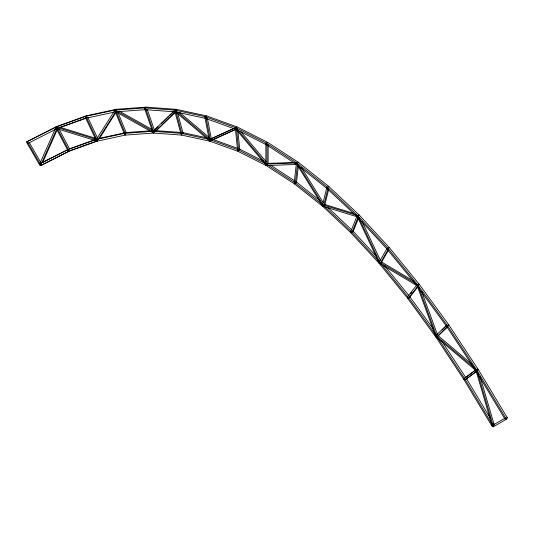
<?xml version="1.0" encoding="UTF-8"?>
<svg xmlns="http://www.w3.org/2000/svg" width="534" height="534" viewBox="0 0 534 534"><rect width="100%" height="100%" fill="white"/><g stroke="black" fill="none" stroke-linecap="round" stroke-linejoin="round"><path stroke-width="0.8" d="M417.508 284.675L417.495 285.97L379.601 263.449L379.621 262.154L417.508 284.675L418.643 284.021M266.366 164.098L266.279 165.613L294.574 183.99L294.655 182.474L266.366 164.098L267.721 163.311M296.904 163.024L296.817 164.539L266.279 144.707L266.366 143.185L296.904 163.024L298.259 162.236L267.721 142.404L266.279 143.139L235.741 127.713L235.821 129.321L266.366 144.754L266.279 143.139M296.423 182.922L298.292 166.708M296.984 163.084L296.737 164.479L327.175 188.642L327.422 187.247L328.784 186.459L298.346 162.296L296.984 163.084L327.422 187.247M476.542 369.782L476.288 370.903L436.071 336.874L436.325 335.752L476.542 369.782L477.676 369.127M324.705 205.45L328.697 189.316M327.502 187.314L327.095 188.575L357.359 216.964L357.767 215.703L359.122 214.915L328.864 186.526L327.502 187.314L357.767 215.703M351.846 232.711L358.207 216.804L357.146 215.729L350.785 231.636L351.846 232.711L352.981 232.056L358.427 218.419M57.058 126.678L55.93 127.332L39.556 164.245L40.604 165.34L41.739 164.686M40.604 165.34L56.978 128.427L55.93 127.332M42.74 162.429L57.438 129.281M389.226 247.496L359.188 214.988L357.833 215.769L357.286 216.897L387.324 249.405L387.871 248.283L389.286 247.569L419.077 284.115L417.054 285.884L387.263 249.331L387.931 248.35L417.721 284.896M381.249 262.735L388.538 250.112M99.191 138.833L116.105 112.233M410.579 293.673L411.587 292.392M409.518 297.485L418.102 286.578M507.3 417.742L505.01 419.137L475.841 370.709L478.124 369.321L448.734 324.779L419.13 284.181L417.775 284.969L417.001 285.817L446.564 326.347L475.874 370.77L478.09 369.261L507.3 417.742L506.372 418.349M447.332 325.5L446.564 326.347L448.734 324.779L447.332 325.5L417.775 284.969M154.533 130.243L158.084 126.798M161.642 123.361L168.757 116.485M169.945 115.337L173.503 111.9M156.028 130.97L175.593 112.06M442.025 330.052L446.024 326.201M437.78 336.313L447.505 326.962M465.201 377.865L475.794 369.995M466.048 379.213L476.648 371.35M26.7 141.837L55.876 127.105L56.804 128.787L27.628 143.519L26.7 141.837L57.231 126.318L86.621 115.711M55.91 127.085L85.266 116.499L114.87 110.084L115.638 111.82L86.074 118.221L56.764 128.801L55.91 127.085L57.271 126.304M56.324 127.165L96.541 139.581L96.801 140.996L56.577 128.587L56.324 127.165L57.458 126.518M85.266 116.499L86.121 118.208L85.306 116.485L86.668 115.698L116.225 109.303M114.923 110.077L144.714 107.935L145.382 109.684L115.584 111.833L114.923 110.077L116.278 109.296L146.069 107.147L176.167 109.316L174.812 110.104L144.774 107.935L145.321 109.684L175.352 111.853L174.812 110.104M40.43 165.7L68.726 151.402L67.798 149.72L68.692 151.416L96.988 141.21L96.127 139.501L67.838 149.707L39.503 164.018L40.43 165.7L69.34 150.995M144.714 107.935L146.069 107.147L144.774 107.935M124.515 133.353L125.183 135.102L153.478 133.059L152.871 131.311L181.166 133.353L181.714 135.102L153.418 133.059L152.811 131.311L124.515 133.353L125.236 135.095L96.941 141.223L96.173 139.487L124.469 133.36L125.877 132.565L150.007 130.823M174.878 110.111L205.136 116.666L205.543 118.401L205.216 116.692L235.654 127.673L235.908 129.362L205.47 118.374L175.286 111.846L174.878 110.111L176.233 109.33L206.498 115.885M205.136 116.666L206.578 115.905L237.016 126.892M235.654 127.673L237.096 126.925L267.634 142.358M266.279 164.051L266.366 165.66L238.071 151.369L237.984 149.754L266.279 164.051L267.634 163.264M418.002 285.303L436.699 336.293L435.697 336.333L417.001 285.35L419.13 284.649M476.942 370.396L493.309 426.212L492.261 426.105L475.894 370.289L476.942 370.396L478.07 369.748M507.12 418.803L493.189 426.853L492.388 425.464L505.191 418.075L505.992 419.457M42.353 162.483L67.664 149.694M211.344 138.593L233.672 128.447M212.846 139.661L235.174 129.515M60.442 127.179L85.16 118.261M69.193 148.926L94.431 139.815M70.047 150.635L97.582 140.702M99.15 138.353L124.208 132.926M267.3 163.404L293.713 162.476M155.06 130.583L180.859 132.445M182.595 132.579L206.845 137.825M324.025 204.262L353.949 213.453M59.821 127.246L96.093 138.44M210.963 138.727L237.73 148.385M239.345 148.973L263.169 161.008M119.349 111.179L152.237 129.608M381.463 261.927L414.351 281.471M270.484 165.106L294.635 180.792M296.096 181.747L319.893 200.637M438.087 335.626L472.023 364.342M179.604 112.367L209.215 137.472M328.083 207.666L351.559 229.693M357.833 215.769L387.871 248.283M352.834 230.895L376.036 256.013M241.041 131.838L266.226 161.802M384.333 265.451L408.957 295.662M409.531 296.37L433.434 329.151M447.379 325.56L476.728 370.049M441.525 340.765L465.708 377.418M301.523 167.683L323.23 202.613M476.769 370.102L505.945 418.529M466.629 378.88L490.639 418.729M493.636 423.716L494.497 425.137M29.223 142.445L40.791 162.476M59.161 129.228L69.547 148.933M362.092 221.49L380.488 260.519M87.743 117.246L97.555 138.019M117.907 112.42L126.264 132.686M421.68 291.604L437.546 334.865M147.337 109.65L154.626 130.69M480.179 376.924L494.21 424.764M177.735 113.542L183.215 133.587M207.452 118.601L211.371 138.98M237.837 130.49L239.833 150.087M268.135 145.161L268.135 163.658M296.41 163.311L294.167 182.762L295.289 183.569L297.538 164.118L296.41 163.311M294.741 182.535L294.488 183.93L322.783 206.391L323.037 204.996L294.741 182.535M175.326 110.351L175.065 111.472L209.715 140.849L209.975 139.728L175.326 110.351M326.861 187.401L322.476 205.156L323.571 206.104L327.963 188.355L326.861 187.401M323.11 205.063L322.71 206.324L350.998 232.871L351.405 231.609L323.11 205.063M351.472 231.676L350.931 232.797L379.227 263.429L379.767 262.307L351.472 231.676M387.203 248.197L379.107 262.221L380.115 263.389L388.218 249.365L387.203 248.197M236.161 128.026L235.627 128.874L266.166 165.213L266.7 164.365L236.161 128.026M114.87 110.291L96.173 139.694L97.168 140.883L115.865 111.486L114.87 110.291M379.828 262.374L379.167 263.362L407.455 298.072L435.697 336.8L436.472 335.953L408.176 297.158L407.409 298.005L408.123 297.091L379.828 262.374M417.021 284.702L407.422 296.891L408.383 298.139L417.982 285.95L417.021 284.702M174.738 110.258L152.804 131.464L153.712 132.772L175.646 111.566L174.738 110.258M446.611 325.206L435.744 335.659L436.652 336.967L447.519 326.514L446.611 325.206M436.512 336.019L435.657 336.74L463.953 379.621L464.807 378.9L436.512 336.019M475.988 369.668L464.066 378.519L464.92 379.868L476.842 371.017L475.988 369.668M297.351 163.444L296.597 163.985L322.643 205.897L323.397 205.356L297.351 163.444M464.84 378.953L463.912 379.561L492.208 426.526L493.136 425.918L464.84 378.953M27.675 142.384L26.88 142.845L39.683 165.026L40.484 164.559L27.675 142.384M235.521 127.746L209.468 139.581L210.222 140.989L236.275 129.155L235.521 127.746M56.878 127.693L56.023 128.06L67.951 150.681L68.799 150.314L56.878 127.693M86.261 117.16L85.353 117.42L96.22 140.422L97.121 140.155L86.261 117.16M358.127 216.137L357.219 216.397L379.16 262.935L380.061 262.675L358.127 216.137M115.845 110.818L114.89 110.959L124.482 134.228L125.443 134.094L115.845 110.818M296.71 162.983L266.166 164.058L266.7 165.52L297.238 164.445L296.71 162.983M145.669 108.742L144.654 108.742L152.751 132.118L153.765 132.118L145.669 108.742M175.726 110.992L174.665 110.838L181.019 134.087L182.081 134.234L175.726 110.992M209.528 139.487L181.24 133.36L181.64 135.089L209.935 141.216L209.528 139.487M206.004 117.627L204.909 117.306L209.295 140.128L210.396 140.449L206.004 117.627M357.546 215.556L322.89 204.916L323.15 206.338L357.8 216.978L357.546 215.556M237.904 149.72L209.608 139.507L209.855 141.196L238.151 151.402L237.904 149.72M236.455 128.694L235.334 128.207L237.577 150.254L238.705 150.742L236.455 128.694M153.251 131.464L115.357 110.231L115.377 111.546L153.265 132.779L153.251 131.464M267 144.207L265.865 143.553L265.865 164.465L267 165.119L267 144.207"/></g></svg>
